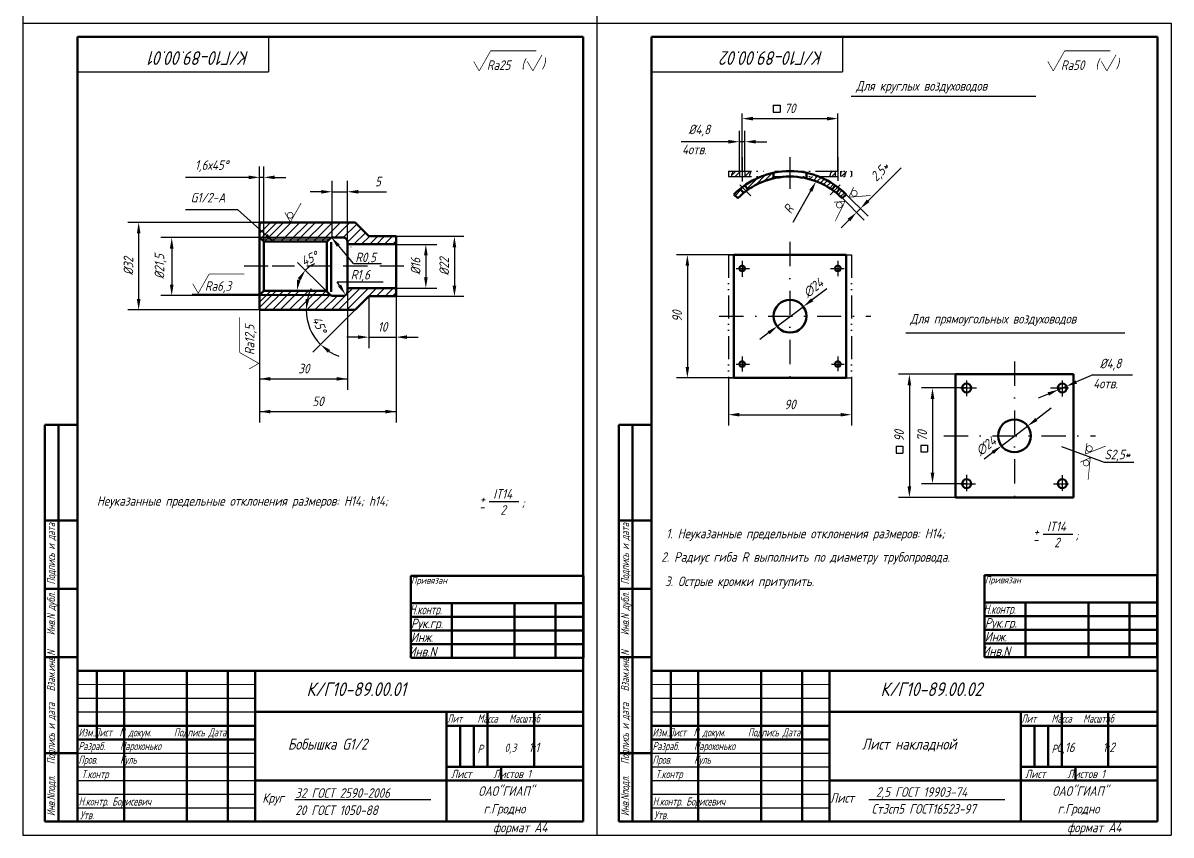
# Model space of a CAD drawing. Header units: inches. Extents: x 2286 to 3316, y 895 to 2213.
# Drawn here: x 2895.8 to 3315.8, y 1619 to 1916.1 of the extents above; entities that cross this region are included whole.
import ezdxf

# ---------------------------------------------------------------- set-up
doc = ezdxf.new("R2010")
doc.units = ezdxf.units.IN
doc.header["$LTSCALE"] = 0.7
doc.header["$MEASUREMENT"] = 0
for name, pattern in [('ACAD_ISO12W100', [21, 12, -3, 0, -3, 0, -3]), ('DASHDOT', [25.4, 12.7, -6.35, 0, -6.35]), ('DASHED', [19.05, 12.7, -6.35])]:
    doc.linetypes.add(name, pattern=pattern)
doc.styles.add('ROMANC', font='romanc', dxfattribs={"width": 0.8, "oblique": 15, "height": 3.5})
doc.styles.get("Standard").update_dxf_attribs({"font": 'romand.shx', "width": 0.8, "oblique": 15, "height": 3.5})
doc.dimstyles.get("Standard").update_dxf_attribs({"dimtxt": 3.5, "dimasz": 4, "dimexe": 4, "dimexo": 0, "dimgap": 2, "dimtad": 1, "dimdec": 0, "dimdsep": 46, "dimtxsty": 'Standard', "dimcen": 0.09, "dimadec": 0, "dimazin": 0, "dimtfac": 1, "dimtdec": 0, "dimtmove": 0, "dimatfit": 3, "dimfxl": 0, "dimtolj": 1, "dimtzin": 0, "dimlwd": 25, "dimlwe": 25, "dimarcsym": 0})

# ---------------------------------------------------------------- blocks, each defined once
blk = doc.blocks.new('*D196')
at = {"color": 0, "lineweight": 25}
for p, q in [((3008.86, 1837.55), (3008.86, 1858.31)), ((3014.44, 1835.95), (3014.44, 1858.31)), ((3004.86, 1854.31), (3000.86, 1854.31)), ((3008.86, 1854.31), (3014.44, 1854.31)), ((3018.44, 1854.31), (3028.8, 1854.31))]:
    blk.add_line(p, q, dxfattribs=at)
for points in [[(3004.86, 1854.98), (3004.86, 1853.64), (3008.86, 1854.31)], [(3018.44, 1854.98), (3018.44, 1853.64), (3014.44, 1854.31)]]:
    blk.add_solid(points, dxfattribs=at)
at = {"layer": 'DEFPOINTS', "color": 0, "lineweight": 25}
for p in [(3014.44, 1854.31), (3008.86, 1837.55), (3014.44, 1835.95)]:
    blk.add_point(p, dxfattribs=at)
at = {"color": 0, "lineweight": 25, "insert": (3025.62, 1858.06), "char_height": 3.5, "attachment_point": 5}
blk.add_mtext('\\A1;5', dxfattribs=at)
blk = doc.blocks.new('*D197')
at = {"color": 0, "lineweight": 25}
blk.add_line((3017.3, 1811.09), (3001.8, 1795.59), dxfattribs=at)
for start, end in [(154.3524, 167.1762), (180, 225), (237.8238, 250.6476)]:
    blk.add_arc((3017.3, 1811.09), 17.91, start, end, dxfattribs=at)
for points in [[(3000.5, 1814.99), (2999.17, 1815.14), (2999.39, 1811.09)], [(3007.34, 1795.41), (3008.18, 1796.45), (3004.63, 1798.42)]]:
    blk.add_solid(points, dxfattribs=at)
at = {"layer": 'DEFPOINTS', "color": 0, "lineweight": 25}
for p in [(3022.3, 1816.09), (2987.29, 1811.09), (3017.3, 1811.09), (3017.3, 1811.09), (3000, 1806.45)]:
    blk.add_point(p, dxfattribs=at)
at = {"color": 0, "lineweight": 25, "insert": (3004.22, 1805.67), "char_height": 3.5, "attachment_point": 5, "rotation": 292.5}
blk.add_mtext('\\A1;45°', dxfattribs=at)
blk = doc.blocks.new('*D188')
at = {"color": 0, "lineweight": 25}
for p, q in [((3204.95, 1851.01), (3217.06, 1863.11)), ((3196.7, 1853.61), (3204.95, 1845.35)), ((3195.28, 1852.2), (3203.54, 1843.94)), ((3200.71, 1846.77), (3202.13, 1848.18)), ((3197.88, 1843.94), (3195.05, 1841.11))]:
    blk.add_line(p, q, dxfattribs=at)
for points in [[(3204.48, 1851.48), (3205.43, 1850.54), (3202.13, 1848.18)], [(3197.41, 1844.41), (3198.35, 1843.47), (3200.71, 1846.77)]]:
    blk.add_solid(points, dxfattribs=at)
at = {"layer": 'DEFPOINTS', "color": 0, "lineweight": 25}
for p in [(3196.7, 1853.61), (3195.28, 1852.2), (3202.13, 1848.18)]:
    blk.add_point(p, dxfattribs=at)
at = {"color": 0, "lineweight": 25, "insert": (3209.53, 1861.36), "char_height": 3.5, "attachment_point": 5, "rotation": 45}
blk.add_mtext('\\A1;2,5*', dxfattribs=at)
blk = doc.blocks.new('*D198')
at = {"color": 0, "lineweight": 25}
for p, q in [((3236.95, 1787.54), (3216.04, 1787.54)), ((3220.04, 1783.54), (3220.04, 1746.54)), ((3236.95, 1742.54), (3216.04, 1742.54))]:
    blk.add_line(p, q, dxfattribs=at)
for points in [[(3219.37, 1783.54), (3220.7, 1783.54), (3220.04, 1787.54)], [(3219.37, 1746.54), (3220.7, 1746.54), (3220.04, 1742.54)]]:
    blk.add_solid(points, dxfattribs=at)
at = {"layer": 'DEFPOINTS', "color": 0, "lineweight": 25}
for p in [(3236.95, 1787.54), (3220.04, 1742.54), (3236.95, 1742.54)]:
    blk.add_point(p, dxfattribs=at)
at = {"color": 0, "lineweight": 25, "insert": (3216.29, 1765.04), "char_height": 3.5, "attachment_point": 5, "rotation": 90}
blk.add_mtext('\\A1;90', dxfattribs=at)
blk = doc.blocks.new('*D199')
at = {"color": 0, "lineweight": 25}
for p, q in [((3240.99, 1782.54), (3224.5, 1782.54)), ((3228.5, 1778.54), (3228.5, 1751.54)), ((3240.99, 1747.54), (3224.5, 1747.54))]:
    blk.add_line(p, q, dxfattribs=at)
for points in [[(3227.84, 1778.54), (3229.17, 1778.54), (3228.5, 1782.54)], [(3227.84, 1751.54), (3229.17, 1751.54), (3228.5, 1747.54)]]:
    blk.add_solid(points, dxfattribs=at)
at = {"layer": 'DEFPOINTS', "color": 0, "lineweight": 25}
for p in [(3240.99, 1782.54), (3228.5, 1747.54), (3240.99, 1747.54)]:
    blk.add_point(p, dxfattribs=at)
at = {"color": 0, "lineweight": 25, "insert": (3224.75, 1765.04), "char_height": 3.5, "attachment_point": 5, "rotation": 90}
blk.add_mtext('\\A1;70', dxfattribs=at)
blk = doc.blocks.new('*D189')
at = {"color": 0, "lineweight": 25}
blk.add_line((3177.52, 1843.2), (3183.95, 1854.63), dxfattribs=at)
blk.add_solid([(3183.37, 1854.96), (3184.53, 1854.31), (3185.91, 1858.12)], dxfattribs=at)
at = {"layer": 'DEFPOINTS', "color": 0, "lineweight": 25}
for p in [(3185.91, 1858.12), (3159.44, 1811.05)]:
    blk.add_point(p, dxfattribs=at)
at = {"color": 0, "lineweight": 25, "insert": (3175.85, 1847.87), "char_height": 3.5, "attachment_point": 5, "rotation": 60.6398}
blk.add_mtext('\\A1;R', dxfattribs=at)
blk = doc.blocks.new('*D200')
at = {"color": 0, "lineweight": 25}
for p, q in [((3155.84, 1831.28), (3134.82, 1831.28)), ((3138.82, 1827.28), (3138.82, 1790.28)), ((3155.84, 1786.28), (3134.82, 1786.28))]:
    blk.add_line(p, q, dxfattribs=at)
for points in [[(3138.16, 1827.28), (3139.49, 1827.28), (3138.82, 1831.28)], [(3138.16, 1790.28), (3139.49, 1790.28), (3138.82, 1786.28)]]:
    blk.add_solid(points, dxfattribs=at)
at = {"layer": 'DEFPOINTS', "color": 0, "lineweight": 25}
for p in [(3155.84, 1831.28), (3138.82, 1786.28), (3155.84, 1786.28)]:
    blk.add_point(p, dxfattribs=at)
at = {"color": 0, "lineweight": 25, "insert": (3135.07, 1808.78), "char_height": 3.5, "attachment_point": 5, "rotation": 90}
blk.add_mtext('\\A1;90', dxfattribs=at)
blk = doc.blocks.new('*D211')
at = {"color": 0, "lineweight": 25}
for p, q in [((3032.3, 1835.07), (3047.15, 1835.07)), ((3043.15, 1831.07), (3043.15, 1823.02)), ((3032.3, 1819.02), (3047.15, 1819.02))]:
    blk.add_line(p, q, dxfattribs=at)
for points in [[(3042.49, 1831.07), (3043.82, 1831.07), (3043.15, 1835.07)], [(3042.49, 1823.02), (3043.82, 1823.02), (3043.15, 1819.02)]]:
    blk.add_solid(points, dxfattribs=at)
at = {"layer": 'DEFPOINTS', "color": 0, "lineweight": 25}
for p in [(3032.3, 1835.07), (3032.3, 1819.02), (3043.15, 1819.02)]:
    blk.add_point(p, dxfattribs=at)
at = {"color": 0, "lineweight": 25, "insert": (3039.4, 1827.05), "char_height": 3.5, "attachment_point": 5, "rotation": 90}
blk.add_mtext('\\A1;%%C16', dxfattribs=at)

msp = doc.modelspace()

# ---------------------------------------------------------------- hatches: boundary and pattern name
at = {"lineweight": 25}
h = msp.add_hatch(dxfattribs=at)
h.set_pattern_fill('ANSI31', color=256, scale=10, style=0)
h.set_pattern_definition([(45, (-3041.5008, 740.9271), (-0.88388348, 0.88388348), [])])
h.paths.add_polyline_path([(3170.36, 1859.2), (3170.36, 1861.25, 0.101482), (3159.68, 1856.6), (3161.11, 1855.16, -0.094372)])
h.paths.add_polyline_path([(3159.48, 1853.95), (3158.07, 1855.38, 0.025906), (3155.84, 1853.37), (3157.25, 1851.95, -0.027832)])
edge = h.paths.add_edge_path()
edge.add_line((3159.86, 1861.91), (3159.86, 1859.91))
edge.add_line((3159.86, 1859.91), (3161.48, 1859.91))
edge.add_spline(control_points=[(3161.48, 1859.91), (3161.49, 1860.21), (3161.63, 1860.81), (3161.96, 1861.35), (3162, 1861.74), (3162, 1861.91)], knot_values=[3.445967, 3.445967, 3.445967, 3.445967, 4.194938, 4.88426, 5.408841, 5.408841, 5.408841, 5.408841], degree=3, periodic=0)
edge.add_line((3162, 1861.91), (3159.86, 1861.91))
edge = h.paths.add_edge_path()
edge.add_line((3157.86, 1861.91), (3155.39, 1861.91))
edge.add_spline(control_points=[(3155.39, 1861.91), (3155.39, 1861.74), (3155.35, 1861.35), (3155.02, 1860.81), (3154.88, 1860.21), (3154.87, 1859.91)], knot_values=[3.445967, 3.445967, 3.445967, 3.445967, 3.970549, 4.65987, 5.408841, 5.408841, 5.408841, 5.408841], degree=3, periodic=0)
edge.add_line((3154.87, 1859.91), (3157.86, 1859.91))
edge.add_line((3157.86, 1859.91), (3157.86, 1861.91))
edge = h.paths.add_edge_path()
edge.add_line((3192.86, 1859.91), (3192.86, 1861.91))
edge.add_line((3192.86, 1861.91), (3191.51, 1861.91))
edge.add_spline(control_points=[(3191.51, 1861.91), (3191.49, 1861.83), (3191.43, 1861.54), (3191.11, 1861.01), (3190.97, 1860.28), (3191, 1859.91)], knot_values=[3.725192, 3.725192, 3.725192, 3.725192, 3.970549, 4.65987, 5.641171, 5.641171, 5.641171, 5.641171], degree=3, periodic=0)
edge.add_line((3191, 1859.91), (3192.86, 1859.91))
h.paths.add_polyline_path([(3186.87, 1859.91), (3182.36, 1859.91), (3182.36, 1859.2, -0.094372), (3191.62, 1855.16), (3193.04, 1856.6, 0.060641)])
edge = h.paths.add_edge_path()
edge.add_spline(control_points=[(3196.44, 1859.91), (3196.39, 1860.3), (3196.53, 1861.08), (3196.85, 1861.61), (3196.91, 1861.86), (3196.92, 1861.91)], knot_values=[3.821337, 3.821337, 3.821337, 3.821337, 4.883646, 5.572968, 5.722179, 5.722179, 5.722179, 5.722179], degree=3, periodic=0)
edge.add_line((3196.92, 1861.91), (3194.86, 1861.91))
edge.add_line((3194.86, 1861.91), (3194.86, 1859.91))
edge.add_line((3194.86, 1859.91), (3196.44, 1859.91))
h.paths.add_polyline_path([(3194.65, 1855.38), (3193.24, 1853.95, -0.027832), (3195.48, 1851.95), (3196.88, 1853.37, 0.025906)])

# ---------------------------------------------------------------- linework, layer by layer
for p, q in [((2895.76, 2213.03), (2895.76, 1916.03)), ((3105.76, 2213.03), (3105.76, 1916.03)), ((2895.76, 1916.03), (2895.76, 1619.03)), ((2895.76, 1916.03), (3105.76, 1916.03)), ((2895.76, 1916.03), (3105.76, 1916.03)), ((3105.76, 1916.03), (3105.76, 1619.03)), ((3105.76, 1916.03), (3105.76, 1619.03)), ((3105.76, 1916.03), (3315.76, 1916.03)), ((3315.76, 1916.03), (3315.76, 1619.03)), ((2984.78, 1838.38), (2974.2, 1847.87)), ((2982.37, 1837.05), (2985.94, 1837.05)), ((2983.9, 1836.09), (2985.94, 1836.09)), ((2985.94, 1837.05), (3007.95, 1837.05)), ((2990.62, 1836.09), (2994.27, 1836.09)), ((3006.96, 1830.09), (3006.96, 1836.09)), ((2982.3, 1827.09), (2982.3, 1834.33)), ((3011.12, 1834.61), (3016.58, 1828.04)), ((2982.3, 1827.09), (2982.3, 1816.49)), ((3014.46, 1827.09), (3014.46, 1817.89)), ((3006.96, 1818.09), (3006.96, 1824.09)), ((3014.46, 1824.09), (3014.46, 1817.89)), ((3010.74, 1821.39), (3027.51, 1821.39)), ((3011.61, 1820.03), (3010.74, 1821.39)), ((2982.3, 1818), (2982.3, 1811.09)), ((2982.3, 1816.74), (2985.94, 1816.74)), ((2983.9, 1818.09), (2985.94, 1818.09)), ((2985.94, 1816.74), (3008.01, 1816.74)), ((2982.3, 1811.09), (2985.94, 1811.09)), ((2895.76, 1619.03), (3105.76, 1619.03)), ((3105.76, 1619.03), (3315.76, 1619.03))]:
    msp.add_line(p, q)
at = {"lineweight": 50}
for p, q in [((2915.76, 1911.03), (2915.76, 1624.03)), ((2915.76, 1911.03), (3100.76, 1911.03)), ((3100.76, 1911.03), (3100.76, 1624.03)), ((3125.76, 1911.03), (3125.76, 1624.03)), ((3125.76, 1911.03), (3310.76, 1911.03)), ((3310.76, 1911.03), (3310.76, 1624.03)), ((3159.68, 1856.6), (3161.11, 1855.16)), ((3193.04, 1856.6), (3191.62, 1855.16)), ((3155.84, 1853.37), (3157.25, 1851.95)), ((3158.07, 1855.38), (3159.48, 1853.95)), ((3194.65, 1855.38), (3193.24, 1853.95)), ((3196.88, 1853.37), (3195.48, 1851.95)), ((2982.3, 1811.09), (2982.3, 1843.09)), ((2982.3, 1843.09), (2985.94, 1843.09)), ((2985.94, 1843.09), (3017.3, 1843.09)), ((3022.3, 1838.09), (3017.3, 1843.09)), ((2983.9, 1836.09), (2982.3, 1837.69)), ((2983.9, 1818.09), (2983.9, 1836.09)), ((2985.94, 1836.09), (2983.9, 1836.09)), ((2985.94, 1836.09), (3006.96, 1836.09)), ((3008.16, 1837.25), (3006.96, 1836.05)), ((3006.96, 1818.09), (3006.96, 1836.09)), ((3008.46, 1827.09), (3008.46, 1835.89)), ((3008.87, 1837.55), (3012.86, 1837.55)), ((3014.46, 1830.34), (3014.46, 1835.95)), ((3014.46, 1817.89), (3014.46, 1835.69)), ((3032.3, 1835.09), (3014.46, 1835.09)), ((3155.84, 1831.28), (3196.88, 1831.28)), ((3155.84, 1831.28), (3155.84, 1786.28)), ((3196.88, 1831.28), (3196.88, 1786.28)), ((3006.96, 1817.79), (3006.96, 1827.09)), ((3008.46, 1827.09), (3008.46, 1817.69)), ((3032.3, 1819.02), (3014.46, 1819.02)), ((2983.9, 1818.09), (2982.3, 1816.49)), ((2983.87, 1818.09), (2985.94, 1818.09)), ((2985.94, 1818.09), (2990.61, 1818.09)), ((2985.94, 1818.09), (3006.96, 1818.09)), ((2990.61, 1818.09), (2994.27, 1818.09)), ((3008.16, 1816.58), (3006.96, 1817.79)), ((3008.87, 1816.29), (3012.86, 1816.29)), ((3022.3, 1816.09), (3017.3, 1811.09)), ((2982.3, 1811.09), (3017.3, 1811.09)), ((3155.84, 1786.28), (3196.88, 1786.28)), ((3236.95, 1787.54), (3280.03, 1787.54)), ((3236.95, 1787.54), (3236.95, 1742.54)), ((3280.03, 1787.54), (3280.03, 1742.54)), ((2903.76, 1769.03), (2903.76, 1624.03)), ((2903.76, 1769.03), (2915.76, 1769.03)), ((2908.76, 1769.03), (2908.76, 1624.03)), ((3113.76, 1769.03), (3113.76, 1624.03)), ((3113.76, 1769.03), (3125.76, 1769.03)), ((3118.76, 1769.03), (3118.76, 1624.03)), ((3236.95, 1742.54), (3280.03, 1742.54)), ((2903.76, 1734.03), (2915.76, 1734.03)), ((3113.76, 1734.03), (3125.76, 1734.03)), ((3037.63, 1713.84), (3037.63, 1683.84)), ((3037.63, 1713.84), (3100.77, 1713.84)), ((3100.77, 1713.84), (3100.77, 1683.84)), ((3247.57, 1714.03), (3247.57, 1684.03)), ((3247.57, 1714.03), (3310.71, 1714.03)), ((3310.71, 1714.03), (3310.71, 1684.03)), ((2903.76, 1709.03), (2915.76, 1709.03)), ((3113.76, 1709.03), (3125.76, 1709.03)), ((3037.63, 1703.84), (3100.63, 1703.84)), ((3052.63, 1703.84), (3052.63, 1683.84)), ((3075.63, 1703.84), (3075.63, 1683.84)), ((3090.63, 1703.84), (3090.63, 1683.84)), ((3247.57, 1704.03), (3310.57, 1704.03)), ((3262.57, 1704.03), (3262.57, 1684.03)), ((3285.57, 1704.03), (3285.57, 1684.03)), ((3300.57, 1704.03), (3300.57, 1684.03)), ((3037.63, 1698.84), (3100.63, 1698.84)), ((3247.57, 1699.03), (3310.57, 1699.03)), ((3037.63, 1693.84), (3100.63, 1693.84)), ((3247.57, 1694.03), (3310.57, 1694.03)), ((3037.63, 1688.84), (3100.63, 1688.84)), ((3247.57, 1689.03), (3310.57, 1689.03)), ((2903.76, 1684.03), (2915.76, 1684.03)), ((3037.63, 1683.84), (3100.77, 1683.84)), ((3113.76, 1684.03), (3125.76, 1684.03)), ((3247.57, 1684.03), (3310.71, 1684.03)), ((2915.76, 1679.03), (3100.76, 1679.03)), ((2922.76, 1679.03), (2922.76, 1654.03)), ((2932.76, 1679.03), (2932.76, 1624.03)), ((2955.76, 1679.03), (2955.76, 1624.03)), ((2970.76, 1679.03), (2970.76, 1624.03)), ((2980.76, 1679.03), (2980.76, 1624.03)), ((3125.76, 1679.03), (3310.76, 1679.03)), ((3132.76, 1679.03), (3132.76, 1654.03)), ((3142.76, 1679.03), (3142.76, 1624.03)), ((3165.76, 1679.03), (3165.76, 1624.03)), ((3180.76, 1679.03), (3180.76, 1624.03)), ((3190.76, 1679.03), (3190.76, 1624.03)), ((3050.76, 1664.03), (3050.76, 1624.03)), ((3065.76, 1664.03), (3065.76, 1644.03)), ((3082.76, 1664.03), (3082.76, 1644.03)), ((3260.76, 1664.03), (3260.76, 1624.03)), ((3275.76, 1664.03), (3275.76, 1644.03)), ((3292.76, 1664.03), (3292.76, 1644.03)), ((2915.76, 1659.03), (2980.76, 1659.03)), ((3050.76, 1659.03), (3100.76, 1659.03)), ((3055.76, 1659.03), (3055.76, 1644.03)), ((3060.76, 1659.03), (3060.76, 1644.03)), ((3125.76, 1659.03), (3190.76, 1659.03)), ((3260.76, 1659.03), (3310.76, 1659.03)), ((3265.76, 1659.03), (3265.76, 1644.03)), ((3270.76, 1659.03), (3270.76, 1644.03)), ((2915.76, 1654.03), (2980.76, 1654.03)), ((3125.76, 1654.03), (3190.76, 1654.03)), ((2903.76, 1649.03), (2915.76, 1649.03)), ((3113.76, 1649.03), (3125.76, 1649.03)), ((3050.76, 1644.03), (3100.76, 1644.03)), ((3070.76, 1644.03), (3070.76, 1639.03)), ((3260.76, 1644.03), (3310.76, 1644.03)), ((3280.76, 1644.03), (3280.76, 1639.03)), ((2903.76, 1624.03), (3100.76, 1624.03)), ((3113.76, 1624.03), (3310.76, 1624.03))]:
    msp.add_line(p, q, dxfattribs=at)
at = {"lineweight": 25}
for p, q in [((3170.25, 1885.99), (3172.75, 1885.99)), ((3170.25, 1885.99), (3170.25, 1883.49)), ((3172.75, 1885.99), (3172.75, 1883.49)), ((3198.8, 1889.31), (3266.26, 1889.31)), ((3158.86, 1861.91), (3158.86, 1883)), ((3170.25, 1883.49), (3172.75, 1883.49)), ((3193.86, 1861.91), (3193.86, 1883)), ((3162.86, 1881.07), (3189.86, 1881.07)), ((3157.86, 1861.91), (3157.86, 1876.62)), ((3159.86, 1861.91), (3159.86, 1876.62)), ((3153.86, 1872.62), (3136.52, 1872.62)), ((3159.86, 1872.62), (3157.86, 1872.62)), ((3163.86, 1872.62), (3167.86, 1872.62)), ((2982.3, 1843.09), (2982.3, 1863.59)), ((2983.9, 1836.09), (2983.9, 1863.59)), ((2978.3, 1859.59), (2955.23, 1859.59)), ((2983.9, 1859.59), (2982.3, 1859.59)), ((2987.9, 1859.59), (2991.9, 1859.59)), ((3158.01, 1856.86), (3161.98, 1852.85)), ((3194.71, 1856.86), (3191.08, 1853.19)), ((2955.24, 1847.87), (2974.2, 1847.87)), ((2982.3, 1843.09), (2934.09, 1843.09)), ((2938.09, 1839.09), (2938.09, 1815.09)), ((2985.94, 1837.55), (2946.19, 1837.55)), ((3008.87, 1837.55), (2985.94, 1837.55)), ((3022.3, 1838.09), (3057.08, 1838.09)), ((3032.3, 1838.09), (3032.3, 1769.9)), ((2950.19, 1833.55), (2950.19, 1820.33)), ((3022.3, 1835.07), (3045.87, 1835.07)), ((3053.61, 1833.95), (3053.61, 1819.95)), ((3006.66, 1818.09), (2996.25, 1828.49)), ((3016.67, 1828.04), (3026.89, 1828.04)), ((3156.64, 1826.28), (3161.61, 1826.28)), ((3191.19, 1826.28), (3196.13, 1826.28)), ((3014.46, 1820.02), (3014.46, 1781.89)), ((3189.88, 1818.86), (3184.49, 1814.78)), ((2985.94, 1816.33), (2946.19, 1816.33)), ((2982.3, 1816.74), (2957.7, 1816.74)), ((3008.59, 1816.33), (2985.94, 1816.33)), ((3022.3, 1816.09), (3057.08, 1816.09)), ((3022.3, 1816.09), (3022.3, 1797.14)), ((3032.3, 1816.09), (3032.3, 1797.14)), ((2982.3, 1811.09), (2934.09, 1811.09)), ((2982.3, 1811.09), (2982.3, 1781.89)), ((2982.3, 1811.09), (2982.3, 1769.9)), ((3171.73, 1805.12), (3181.3, 1812.36)), ((3168.54, 1802.71), (3165.35, 1800.3)), ((3218.75, 1802.75), (3298.89, 1802.75)), ((3018.3, 1801.14), (3014.3, 1801.14)), ((3022.3, 1801.14), (3032.3, 1801.14)), ((3036.3, 1801.14), (3040.3, 1801.14)), ((3156.69, 1791.28), (3161.61, 1791.28)), ((3191.54, 1791.28), (3196.13, 1791.28)), ((2982.3, 1785.89), (3014.46, 1785.89)), ((3153.86, 1786.28), (3153.86, 1768.77)), ((3198.86, 1786.28), (3198.86, 1768.77)), ((3287.21, 1787.34), (3281.14, 1784.75)), ((3287.21, 1787.34), (3301.68, 1787.34)), ((3238.77, 1782.54), (3244.65, 1782.54)), ((3271.62, 1782.54), (3278.26, 1782.54)), ((3274.52, 1781.91), (3277.46, 1783.17)), ((3270.84, 1780.34), (3267.16, 1778.77)), ((2982.3, 1773.9), (3032.3, 1773.9)), ((3157.86, 1772.77), (3194.86, 1772.77)), ((3271.89, 1775.11), (3266.49, 1771.03)), ((3253.73, 1761.38), (3263.3, 1768.62)), ((3215.19, 1761.25), (3217.69, 1761.25)), ((3215.19, 1761.25), (3215.19, 1758.75)), ((3217.69, 1761.25), (3217.69, 1758.75)), ((3224.19, 1761.66), (3226.69, 1761.66)), ((3224.19, 1761.66), (3224.19, 1759.16)), ((3226.69, 1761.66), (3226.69, 1759.16)), ((3275.7, 1761.2), (3291.34, 1755.43)), ((3215.19, 1758.75), (3217.69, 1758.75)), ((3224.19, 1759.16), (3226.69, 1759.16)), ((3250.54, 1758.96), (3247.35, 1756.55)), ((3291.34, 1755.43), (3302.17, 1755.43)), ((3238.82, 1747.54), (3244.18, 1747.54)), ((3272.79, 1747.54), (3278.26, 1747.54)), ((3066.35, 1741.03), (3077.18, 1741.03)), ((3268.95, 1729.12), (3279.78, 1729.12)), ((2915.76, 1669.03), (2980.76, 1669.03)), ((3125.76, 1669.03), (3190.76, 1669.03)), ((2915.76, 1664.03), (2980.76, 1664.03)), ((3125.76, 1664.03), (3190.76, 1664.03)), ((2915.76, 1649.03), (2980.76, 1649.03)), ((3125.76, 1649.03), (3190.76, 1649.03)), ((2915.76, 1644.03), (2980.76, 1644.03)), ((3125.76, 1644.03), (3190.76, 1644.03)), ((2915.76, 1639.03), (2980.76, 1639.03)), ((3125.76, 1639.03), (3190.76, 1639.03)), ((2915.76, 1634.03), (2980.76, 1634.03)), ((3125.76, 1634.03), (3190.76, 1634.03)), ((2995.2, 1632.08), (3044.93, 1632.08)), ((3205.2, 1632.08), (3254.93, 1632.08)), ((2915.76, 1629.03), (2980.76, 1629.03)), ((3125.76, 1629.03), (3190.76, 1629.03))]:
    msp.add_line(p, q, dxfattribs=at)
at = {"linetype": 'Continuous'}
for p, q in [((3158.86, 1866.95), (3158.86, 1858.06)), ((3176.36, 1866.95), (3176.36, 1855.39)), ((3193.86, 1866.95), (3193.86, 1858.3)), ((3153.86, 1861.91), (3153.86, 1859.91)), ((3157.86, 1861.91), (3157.86, 1859.91)), ((3159.86, 1861.91), (3159.86, 1859.91)), ((3192.86, 1861.91), (3192.86, 1859.91)), ((3194.86, 1861.91), (3194.86, 1859.91)), ((3198.86, 1861.91), (3198.86, 1859.91)), ((3158.86, 1829.07), (3158.86, 1823.26)), ((3193.86, 1829.07), (3193.86, 1823.5)), ((3158.86, 1794.05), (3158.86, 1788.55)), ((3193.86, 1794.05), (3193.86, 1788.68)), ((3240.99, 1785.33), (3240.99, 1779.53)), ((3275.99, 1785.33), (3275.99, 1779.45)), ((3240.99, 1750.78), (3240.99, 1744.81)), ((3275.99, 1750.62), (3275.99, 1744.94))]:
    msp.add_line(p, q, dxfattribs=at)
at = {"linetype": 'ACAD_ISO12W100', "lineweight": 25}
for p, q in [((3153.86, 1861.91), (3167.21, 1861.91)), ((3170.76, 1861.91), (3198.86, 1861.91)), ((3153.86, 1859.91), (3168.13, 1859.91)), ((3170.83, 1859.91), (3198.86, 1859.91)), ((3153.86, 1831.28), (3153.86, 1786.28)), ((3198.86, 1831.28), (3198.86, 1786.28))]:
    msp.add_line(p, q, dxfattribs=at)
at = {"linetype": 'Continuous', "lineweight": 50}
for p, q in [((3170.36, 1861.25), (3170.36, 1859.2)), ((3182.36, 1861.25), (3182.36, 1859.2)), ((3022.3, 1838.09), (3032.3, 1838.09)), ((3022.3, 1816.09), (3032.3, 1816.09))]:
    msp.add_line(p, q, dxfattribs=at)
at = {"color": 0}
for p, q in [((2986.34, 1843.09), (2982.3, 1839.04)), ((2983.2, 1843.09), (2982.3, 1842.18)), ((2988.67, 1843.09), (2982.78, 1837.2)), ((2991.11, 1843.09), (2984.11, 1836.09)), ((2993.91, 1843.09), (2986.91, 1836.09)), ((2997.06, 1843.09), (2990.06, 1836.09)), ((3000.19, 1843.09), (2993.19, 1836.09)), ((3002.77, 1843.09), (2995.77, 1836.09)), ((3005.92, 1843.09), (2998.92, 1836.09)), ((3009.06, 1843.09), (3002.06, 1836.09)), ((3011.95, 1843.09), (3004.95, 1836.09)), ((3015.35, 1843.09), (3009.81, 1837.55)), ((3017.89, 1842.49), (3012.95, 1837.54)), ((3019.46, 1840.92), (3014.46, 1835.91)), ((3021.04, 1839.35), (3016.77, 1835.09)), ((3022.64, 1838.09), (3019.64, 1835.09)), ((3025.57, 1838.09), (3022.55, 1835.07)), ((3028.06, 1838.09), (3025.04, 1835.07)), ((3030.95, 1838.09), (3027.93, 1835.07)), ((3032.3, 1836.35), (3031.01, 1835.07)), ((3015.77, 1834.09), (3015.76, 1834.07)), ((3016.49, 1819.02), (3008.55, 1811.09)), ((3019.17, 1819.02), (3011.24, 1811.09)), ((3022.13, 1819.02), (3014.2, 1811.09)), ((3025.12, 1819.02), (3017.18, 1811.09)), ((3027.99, 1819.02), (3025.06, 1816.09)), ((3031.16, 1819.02), (3028.22, 1816.09)), ((2986.49, 1818.09), (2982.3, 1813.9)), ((2988.45, 1818.09), (2982.3, 1811.93)), ((2991.04, 1818.09), (2984.04, 1811.09)), ((2994.06, 1818.09), (2987.06, 1811.09)), ((2996.86, 1818.09), (2989.86, 1811.09)), ((3000.17, 1818.09), (2993.17, 1811.09)), ((3003.33, 1818.09), (2996.33, 1811.09)), ((3006.64, 1818.09), (2999.64, 1811.09)), ((3008.12, 1816.62), (3002.59, 1811.09)), ((3010.81, 1816.29), (3005.61, 1811.09)), ((3014.53, 1817.79), (3014.44, 1817.71)), ((3032.3, 1817.43), (3030.95, 1816.09))]:
    msp.add_line(p, q, dxfattribs=at)
at = {"color": 0, "linetype": 'ByBlock', "lineweight": 50}
msp.add_line((3032.3, 1816.09), (3032.3, 1838.09), dxfattribs=at)
at = {"linetype": 'DASHDOT'}
for p, q in [((3176.36, 1835.96), (3176.36, 1783.12)), ((3258.49, 1792.22), (3258.49, 1739.38))]:
    msp.add_line(p, q, dxfattribs=at)
at = {"linetype": 'Continuous', "lineweight": 25}
for p, q in [((3153.86, 1831.28), (3198.86, 1831.28)), ((3153.86, 1786.28), (3198.86, 1786.28))]:
    msp.add_line(p, q, dxfattribs=at)
at = {"linetype": 'DASHED'}
for p, q in [((2985.46, 1827.09), (2976.71, 1827.09)), ((3035.15, 1827.09), (2986.94, 1827.09))]:
    msp.add_line(p, q, dxfattribs=at)
at = {"linetype": 'DASHDOT', "lineweight": 25}
for p, q in [((3150.49, 1808.78), (3205.99, 1808.78)), ((3232.62, 1765.04), (3288.12, 1765.04))]:
    msp.add_line(p, q, dxfattribs=at)
at = {"lineweight": 15}
for p, q in [((2915.76, 1674.03), (2980.76, 1674.03)), ((3125.76, 1674.03), (3190.76, 1674.03))]:
    msp.add_line(p, q, dxfattribs=at)
at = {"color": 1, "lineweight": 50}
for p, q in [((2980.76, 1664.03), (3100.76, 1664.03)), ((3190.76, 1664.03), (3310.76, 1664.03)), ((2980.76, 1639.03), (3100.76, 1639.03)), ((3190.76, 1639.03), (3310.76, 1639.03))]:
    msp.add_line(p, q, dxfattribs=at)
for points, const_width in [([(2985.62, 1898.14), (2985.62, 1911.14)], 0.5), ([(3195.62, 1898.14), (3195.62, 1911.14)], 0.5), ([(3062.68, 1898.5), (3066.85, 1905.84)], 0.25), ([(3066.85, 1905.84), (3083.59, 1905.84)], 0.3), ([(3082.29, 1898.5), (3085.63, 1904.38)], 0.25), ([(3272.68, 1898.5), (3276.85, 1905.84)], 0.25), ([(3276.85, 1905.84), (3293.59, 1905.84)], 0.3), ([(3292.29, 1898.5), (3295.63, 1904.38)], 0.25), ([(3060.65, 1902), (3062.68, 1898.5)], 0.25), ([(3080.25, 1902), (3082.29, 1898.5)], 0.25), ([(3270.65, 1902), (3272.68, 1898.5)], 0.25), ([(3290.25, 1902), (3292.29, 1898.5)], 0.25), ([(2915.62, 1898.14), (2985.62, 1898.14)], 0.5), ([(3125.62, 1898.14), (3195.62, 1898.14)], 0.5), ([(3199.63, 1855.96), (3197.88, 1852.31)], 0.25), ([(3197.88, 1852.31), (3205.9, 1852.96)], 0.25), ([(2993.59, 1843.25), (2997.56, 1850.25)], 0.25), ([(3192.44, 1850.5), (3196.48, 1850.79)], 0.25), ([(3196.48, 1850.79), (3192.92, 1843.57)], 0.25), ([(2991.55, 1846.75), (2993.59, 1843.25)], 0.25), ([(2959.88, 1817.2), (2963.85, 1824.2)], 0.25), ([(2963.85, 1824.2), (2976.73, 1824.2)], 0.25), ([(2957.84, 1820.7), (2959.88, 1817.2)], 0.25), ([(2975.03, 1795.53), (2975.03, 1808.41)], 0.25), ([(2982.03, 1791.55), (2975.03, 1795.53)], 0.25), ([(2978.53, 1789.52), (2982.03, 1791.55)], 0.25), ([(3285.02, 1762.38), (3284.4, 1758.37)], 0.25), ([(3284.4, 1758.37), (3291.89, 1761.32)], 0.25), ([(3282.54, 1755.38), (3286.22, 1757.07)], 0.25), ([(3286.22, 1757.07), (3285.43, 1749.06)], 0.25)]:
    msp.add_lwpolyline(points, dxfattribs=dict(const_width=const_width))
at = {"const_width": 0.25}
for points in [[(3200.47, 1852.87, -1), (3199.27, 1854.64, -1)], [(3200.47, 1852.87, 1), (3199.27, 1854.64, 1)], [(3195, 1848.59, -1), (3193.79, 1850.35, -1)], [(3195, 1848.59, 1), (3193.79, 1850.35, 1)], [(2994.58, 1845.72, 1), (2992.44, 1845.72, 1)], [(2994.58, 1845.72, -1), (2992.44, 1845.72, -1)], [(3286.72, 1759.67, -1), (3285.06, 1761.01, -1)], [(3286.72, 1759.67, 1), (3285.06, 1761.01, 1)], [(3285.61, 1754.49, -1), (3283.86, 1755.72, -1)], [(3285.61, 1754.49, 1), (3283.86, 1755.72, 1)]]:
    msp.add_lwpolyline(points, format="xyb", dxfattribs=at)
at = {"lineweight": 50}
for centre, radius in [((3158.86, 1826.28), 1), ((3193.86, 1826.28), 1), ((3176.36, 1808.78), 6), ((3158.86, 1791.28), 1), ((3193.86, 1791.28), 1), ((3240.99, 1782.54), 1.6), ((3275.99, 1782.54), 1.6), ((3258.49, 1765.04), 6), ((3240.99, 1747.54), 1.6), ((3275.99, 1747.54), 1.6)]:
    msp.add_circle(centre, radius, dxfattribs=at)
for centre, radius, start, end in [((3176.36, 1832.88), 29, 90, 135.042), ((3176.36, 1832.88), 29, 44.958, 90), ((3176.36, 1832.88), 27, 90, 135.0695), ((3176.36, 1832.88), 27, 44.9305, 90), ((3008.87, 1836.55), 1, 90, 135), ((3012.86, 1835.95), 1.6, 0, 90), ((3008.87, 1817.29), 1, 225, 270), ((3012.86, 1817.89), 1.6, 270, 0)]:
    msp.add_arc(centre, radius, start, end, dxfattribs=at)
at = {"lineweight": 25}
for centre, radius, start, end in [((3006.66, 1818.09), 10.72, 113.4901, 135), ((3006.66, 1818.09), 10.72, 156.5099, 158.4901), ((3240.99, 1782.54), 1.5, 338.2611, 300.1703), ((3275.99, 1782.54), 1.5, 239.8297, 201.7389), ((3240.99, 1747.54), 1.5, 59.8297, 21.7389), ((3275.99, 1747.54), 1.5, 158.2611, 120.1703)]:
    msp.add_arc(centre, radius, start, end, dxfattribs=at)
for points, knots in [([(3155.39, 1861.91), (3155.39, 1861.74), (3155.35, 1861.35), (3155.02, 1860.81), (3154.88, 1860.21), (3154.87, 1859.91)], [3.445967, 3.445967, 3.445967, 3.445967, 3.970549, 4.65987, 5.408841, 5.408841, 5.408841, 5.408841]), ([(3162, 1861.91), (3162, 1861.74), (3161.96, 1861.35), (3161.63, 1860.81), (3161.49, 1860.21), (3161.48, 1859.91)], [3.445967, 3.445967, 3.445967, 3.445967, 3.970549, 4.65987, 5.408841, 5.408841, 5.408841, 5.408841]), ([(3191.51, 1861.91), (3191.49, 1861.83), (3191.43, 1861.54), (3191.11, 1861.01), (3190.97, 1860.28), (3191, 1859.91)], [3.725192, 3.725192, 3.725192, 3.725192, 3.970549, 4.65987, 5.641171, 5.641171, 5.641171, 5.641171]), ([(3196.92, 1861.91), (3196.91, 1861.86), (3196.85, 1861.61), (3196.53, 1861.08), (3196.39, 1860.3), (3196.44, 1859.91)], [3.821337, 3.821337, 3.821337, 3.821337, 3.970549, 4.65987, 5.722179, 5.722179, 5.722179, 5.722179])]:
    msp.add_open_spline(points, degree=3, knots=knots, dxfattribs=at)
for points in [[(3162.86, 1881.74), (3162.86, 1880.4), (3158.86, 1881.07)], [(3189.86, 1881.74), (3189.86, 1880.4), (3193.86, 1881.07)], [(3153.86, 1873.28), (3153.86, 1871.95), (3157.86, 1872.62)], [(3163.86, 1873.28), (3163.86, 1871.95), (3159.86, 1872.62)], [(2978.3, 1860.26), (2978.3, 1858.92), (2982.3, 1859.59)], [(2987.9, 1860.26), (2987.9, 1858.92), (2983.9, 1859.59)], [(2937.43, 1839.09), (2938.76, 1839.09), (2938.09, 1843.09)], [(2949.52, 1833.55), (2950.85, 1833.55), (2950.19, 1837.55)], [(3052.94, 1833.95), (3054.27, 1833.95), (3053.61, 1837.95)], [(2996.28, 1822.73), (2997.38, 1821.98), (2999.08, 1825.67)], [(2949.52, 1820.33), (2950.85, 1820.33), (2950.19, 1816.33)], [(2997.34, 1821.89), (2996.03, 1822.14), (2995.94, 1818.09)], [(3052.94, 1819.95), (3054.27, 1819.95), (3053.61, 1815.95)], [(2937.43, 1815.09), (2938.76, 1815.09), (2938.09, 1811.09)], [(3184.09, 1815.31), (3184.89, 1814.25), (3181.3, 1812.36)], [(3018.3, 1801.81), (3018.3, 1800.47), (3022.3, 1801.14)], [(3036.3, 1801.81), (3036.3, 1800.47), (3032.3, 1801.14)], [(3168.14, 1803.24), (3168.94, 1802.18), (3171.73, 1805.12)], [(2986.3, 1786.55), (2986.3, 1785.22), (2982.3, 1785.89)], [(3010.47, 1786.55), (3010.47, 1785.22), (3014.47, 1785.89)], [(3280.88, 1785.36), (3281.4, 1784.13), (3277.46, 1783.17)], [(3270.58, 1780.96), (3271.1, 1779.73), (3274.52, 1781.91)], [(2986.3, 1774.57), (2986.3, 1773.24), (2982.3, 1773.9)], [(3028.31, 1774.57), (3028.31, 1773.24), (3032.31, 1773.9)], [(3157.86, 1773.43), (3157.86, 1772.1), (3153.86, 1772.77)], [(3194.86, 1773.43), (3194.86, 1772.1), (3198.86, 1772.77)], [(3266.09, 1771.56), (3266.89, 1770.5), (3263.3, 1768.62)], [(3250.14, 1759.49), (3250.94, 1758.43), (3253.73, 1761.38)]]:
    msp.add_solid(points, dxfattribs=at)
for points in [[(2985.23, 1838.88), (2984.34, 1837.88), (2987.76, 1835.71)], [(3010.61, 1834.18), (3011.63, 1835.03), (3008.56, 1837.68)], [(3012.17, 1820.39), (3011.04, 1819.67), (3013.75, 1816.65)]]:
    msp.add_solid(points)
at = {"layer": 'DEFPOINTS', "color": 0, "linetype": 'ByBlock'}
for p in [(2982.3, 1843.09), (2982.3, 1843.09), (2982.3, 1843.09), (3004.28, 1837.56), (3005.45, 1837.56), (3006.68, 1837.26), (3006.68, 1837.26), (3014.46, 1835.69), (3014.46, 1835.69), (3008.68, 1835.29), (3010.57, 1834.07), (2991.53, 1827.06), (2982.53, 1819.84), (2988.04, 1816.57), (3006.68, 1816.26), (3014.46, 1817.89)]:
    msp.add_point(p, dxfattribs=at)

# ---------------------------------------------------------------- texts
at = {"style": 'ROMANC', "oblique": 15, "width": 0.8}
for s, p in [('(', (3078.1, 1899.33)), (')', (3085.6, 1899.46)), ('(', (3288.1, 1899.33)), (')', (3295.6, 1899.46))]:
    msp.add_text(s, height=3.5, dxfattribs=at).set_placement(p)
at = {"color": 0, "linetype": 'Continuous', "lineweight": 25, "oblique": 15, "width": 0.8}
for s, height, p in [('Привязан', 2.5, (3247.68, 1711.1)), ('Привязан', 2.5, (3037.74, 1710.91)), ('Рук.гр.', 3.5, (3037.68, 1694.69)), ('Рук.гр.', 3.5, (3247.62, 1694.87)), ('Инж.', 3.5, (3037.68, 1689.62)), ('Инж.', 3.5, (3247.62, 1689.81)), (' Инв.N', 3.5, (3034.92, 1684.33)), (' Инв.N', 3.5, (3244.86, 1684.52))]:
    msp.add_text(s, height=height, dxfattribs=at).set_placement(p)
at = {"color": 0, "linetype": 'Continuous', "lineweight": 25, "oblique": 15, "width": 0.65}
for p in [(3037.2, 1699.7), (3247.14, 1699.89)]:
    msp.add_text('Н.контр.', height=3.5, rotation=0.3236, dxfattribs=at).set_placement(p)
at = {"lineweight": 35, "char_height": 5, "width": 116.2188, "attachment_point": 1, "rotation": 180}
for s, insert in [('К/Г10-89.00.01 ', (2978.49, 1900.72)), ('К/Г10-89.00.02 ', (3188.49, 1900.72))]:
    msp.add_mtext(s, dxfattribs=dict(at, insert=insert))
at = {"lineweight": 25, "attachment_point": 1}
for s, insert, char_height, width in [('Ra25', (3065.47, 1902.38), 3.5, 29.1251), ('Ra50', (3275.47, 1902.38), 3.5, 29.1251), ('Для круглых воздуховодов', (3200.54, 1894.78), 3.5, 89.3932), ('4отв.', (3136.87, 1871.53), 3.5, 21.2956), ('G1/2-А', (2957.1, 1853.91), 3.5, 25.2692), ('R0,5', (3017.34, 1832.06), 3.5, 29.1251), ('R1,6', (3015.67, 1825.72), 3.5, 29.1251), ('Ra6,3', (2962.32, 1821.58), 3.5, 29.1251), ('Для прямоугольных воздуховодов', (3220.33, 1809.62), 3.5, 89.3932), ('4отв.', (3287.29, 1785.91), 3.5, 21.2956), ('S2,5*', (3291.39, 1759.97), 3.5, 30.0541), ('IT14', (3067.8, 1745.55), 3.5, 19.7907), ('  Неуказанные предельные отклонения размеров: H14; h14; ', (2919.09, 1742.97), 3.5, 158.004), ('-', (3062.62, 1740.8), 3.5, 6.6548), ('+', (3062.85, 1743.74), 3.5, 4.3989), ('2', (3070.41, 1739.68), 3.5, 17.1446), (';', (3078.24, 1742.4), 3.5, 9.0235), ('1. Неуказанные предельные отклонения размеров: H14;  ', (3131.08, 1731.06), 3.5, 158.004), ('+', (3265.44, 1731.83), 3.5, 4.3989), ('IT14', (3270.39, 1733.65), 3.5, 19.7907), ('-', (3265.22, 1728.9), 3.5, 6.6548), ('2', (3273.01, 1727.77), 3.5, 17.1446), (';', (3280.83, 1730.49), 3.5, 9.0235), (' 2. Радиус гиба R выполнить по диаметру трубопровода.', (3127.4, 1722.47), 3.5, 180.6765), (' 3. Острые кромки притупить.', (3128.76, 1713.58), 3.5, 180.6765), ('{\\W0.7;Лит    Масса   Масштаб}', (3050.96, 1663.14), 3, 48.3624), ('{\\W0.7;Лит    Масса   Масштаб}', (3260.96, 1663.14), 3, 48.3624), ('{\\W0.6; Изм.Лист  N докум.      Подпись Дата\\P Разраб.    Парохонько\\P Пров.      Куль}', (2914.68, 1658.08), 3, 75.9719), ('{\\W0.6; Изм.Лист  N докум.      Подпись Дата\\P Разраб.    Парохонько\\P Пров.      Куль}', (3124.68, 1658.08), 3, 75.9719), ('Р', (3062.04, 1652.06), 3, 4.7355), ('0,3', (3071.94, 1652.45), 3, 4.7355), ('      1:1', (3069.61, 1652.86), 3.5, 30.5998), ('Р', (3272.04, 1652.06), 3, 4.7355), ('      0,16', (3262.77, 1652.86), 3.5, 30.5998), ('      1:2', (3279.61, 1652.86), 3.5, 30.5998), ('{\\W0.7;Т.контр}', (2917.2, 1642.82), 3, 65.7648), ('Лист     Листов 1', (3052.37, 1642.89), 3, 49.4707), ('{\\W0.7;Т.контр}', (3127.2, 1642.82), 3, 65.7648), ('Лист     Листов 1', (3262.37, 1642.89), 3, 49.4707), ('Круг', (2983.32, 1634.32), 3.5, 20.1), (' 32 ГОСТ 2590-2006', (2993.54, 1636.14), 3.5, 64.6502), ('Лист', (3191.01, 1634.34), 3.5, 26.3694), ('2,5 ГОСТ 19903-74', (3207.85, 1636.52), 3.5, 55.4713), ('{\\W0.7; Н.контр. Борисевич}', (2914.75, 1632.81), 3, 40.546), (' 20 ГОСТ 1050-88', (2993.54, 1629.84), 3.5, 64.6502), ('г.Гродно', (3064.26, 1630.4), 3.5, 35.0627), ('{\\W0.7; Н.контр. Борисевич}', (3124.75, 1632.81), 3, 40.546), ('Ст3сп5 ГОСТ16523-97', (3206.21, 1630.34), 3.5, 55.4713), ('г.Гродно', (3274.26, 1630.4), 3.5, 35.0627), ('{\\W0.7;Утв.     }', (2916.68, 1627.82), 3, 39.2217), ('{\\W0.7;Утв.     }', (3126.68, 1627.82), 3, 39.2217), ('формат А4', (3067.78, 1623.54), 3.5, 32.7454), ('формат А4', (3277.78, 1623.54), 3.5, 32.7454)]:
    msp.add_mtext(s, dxfattribs=dict(at, insert=insert, char_height=char_height, width=width))
at = {"lineweight": 25, "char_height": 3.5, "attachment_point": 5}
for s, insert in [('\\A1;70', (3176.36, 1884.82)), ('\\A1;%%C4,8', (3143.19, 1876.7)), ('\\A1;1,6х45%%D', (2964.76, 1863.67)), ('\\A1;10', (3027.3, 1804.89)), ('30', (2998.54, 1789.64)), ('\\A1;%%C4,8', (3293.62, 1791.08)), ('50', (3003.71, 1777.65)), ('90', (3176.36, 1776.52))]:
    msp.add_mtext(s, dxfattribs=dict(at, insert=insert))
for s, insert, rotation in [('%%C21,5', (2946.1, 1826.94), 90), ('\\A1;45°', (3000.54, 1829.86), 23.4901), ('\\A1;%%C32', (2934.34, 1827.09), 90), ('\\A1;%%C22', (3049.86, 1826.95), 90), ('∅24', (3184.87, 1819.16), 37.1076), ('∅24', (3248.09, 1761.33), 37.1076)]:
    msp.add_mtext(s, dxfattribs=dict(at, insert=insert, rotation=rotation))
at = {"lineweight": 25, "attachment_point": 1, "rotation": 90}
for s, insert, char_height, width in [('Ra12,5', (2976.94, 1794.6), 3.5, 29.1251), ('{\\W0.7; Инв.Nподл.   Подпись и дата   Взам.инв.N    Инв.N дубл.  Подпись и дата}', (2904.52, 1624.55), 3, 144.2887), ('{\\W0.7; Инв.Nподл.   Подпись и дата   Взам.инв.N    Инв.N дубл.  Подпись и дата}', (3114.52, 1624.55), 3, 144.2887)]:
    msp.add_mtext(s, dxfattribs=dict(at, insert=insert, char_height=char_height, width=width))
at = {"lineweight": 35, "attachment_point": 1}
for s, insert, char_height, width in [('К/Г10-89.00.01', (2999.49, 1674.87), 5, 116.2188), ('К/Г10-89.00.02', (3209.49, 1674.87), 5, 116.2188), ('ОАО"ГИАП"', (3062.34, 1636.85), 3.5, 36.171), ('ОАО"ГИАП"', (3272.34, 1636.85), 3.5, 36.171)]:
    msp.add_mtext(s, dxfattribs=dict(at, insert=insert, char_height=char_height, width=width))
at = {"lineweight": 30, "char_height": 4, "width": 61.9449, "attachment_point": 1}
for s, insert in [('Бобышка G1/2', (2992.68, 1654.27)), ('Лист накладной', (3202.68, 1654.27))]:
    msp.add_mtext(s, dxfattribs=dict(at, insert=insert))

# ---------------------------------------------------------------- dimensions: what is measured, and where the dimension line sits
at = {"lineweight": 25}
dim = msp.add_aligned_dim(p1=(3195.28, 1852.2), p2=(3196.7, 1853.61), distance=-7.68, text='2,5*', dimstyle='Standard', dxfattribs=at)
dim.commit()
dim.dimension.update_dxf_attribs({"geometry": '*D188', "text_midpoint": (3209.53, 1861.36)})
dim = msp.add_linear_dim(base=(3014.44, 1854.31), p1=(3008.86, 1837.55), p2=(3014.44, 1835.95), text='5', dimstyle='Standard', dxfattribs=at)
dim.commit()
dim.dimension.update_dxf_attribs({"geometry": '*D196', "text_midpoint": (3025.62, 1858.06)})
dim = msp.add_diameter_dim_2p(p1=(3159.44, 1811.05), p2=(3185.91, 1858.12), text='R', dimstyle='Standard', dxfattribs=at)
dim.commit()
dim.dimension.update_dxf_attribs({"geometry": '*D189', "text_midpoint": (3179.11, 1846.03), "dimtype": 163})
for base, p1, p2, text, picture, middle in [((3043.15, 1819.02), (3032.3, 1835.07), (3032.3, 1819.02), '%%C16', '*D211', (3039.4, 1827.05)), ((3138.82, 1786.28), (3155.84, 1831.28), (3155.84, 1786.28), '90', '*D200', (3135.07, 1808.78)), ((3220.04, 1742.54), (3236.95, 1787.54), (3236.95, 1742.54), '90', '*D198', (3216.29, 1765.04)), ((3228.5, 1747.54), (3240.99, 1782.54), (3240.99, 1747.54), '70', '*D199', (3224.75, 1765.04))]:
    dim = msp.add_linear_dim(base=base, p1=p1, p2=p2, angle=90, text=text, dimstyle='Standard', dxfattribs=at)
    dim.commit()
    dim.dimension.update_dxf_attribs({"geometry": picture, "text_midpoint": middle})
dim = msp.add_angular_dim_2l(base=(3000, 1806.45), line1=((2987.29, 1811.09), (3017.3, 1811.09)), line2=((3022.3, 1816.09), (3017.3, 1811.09)), dimstyle='Standard', dxfattribs=at)
dim.commit()
dim.dimension.update_dxf_attribs({"geometry": '*D197', "text_midpoint": (3004.22, 1805.67)})

doc.saveas('drawing.dxf')
